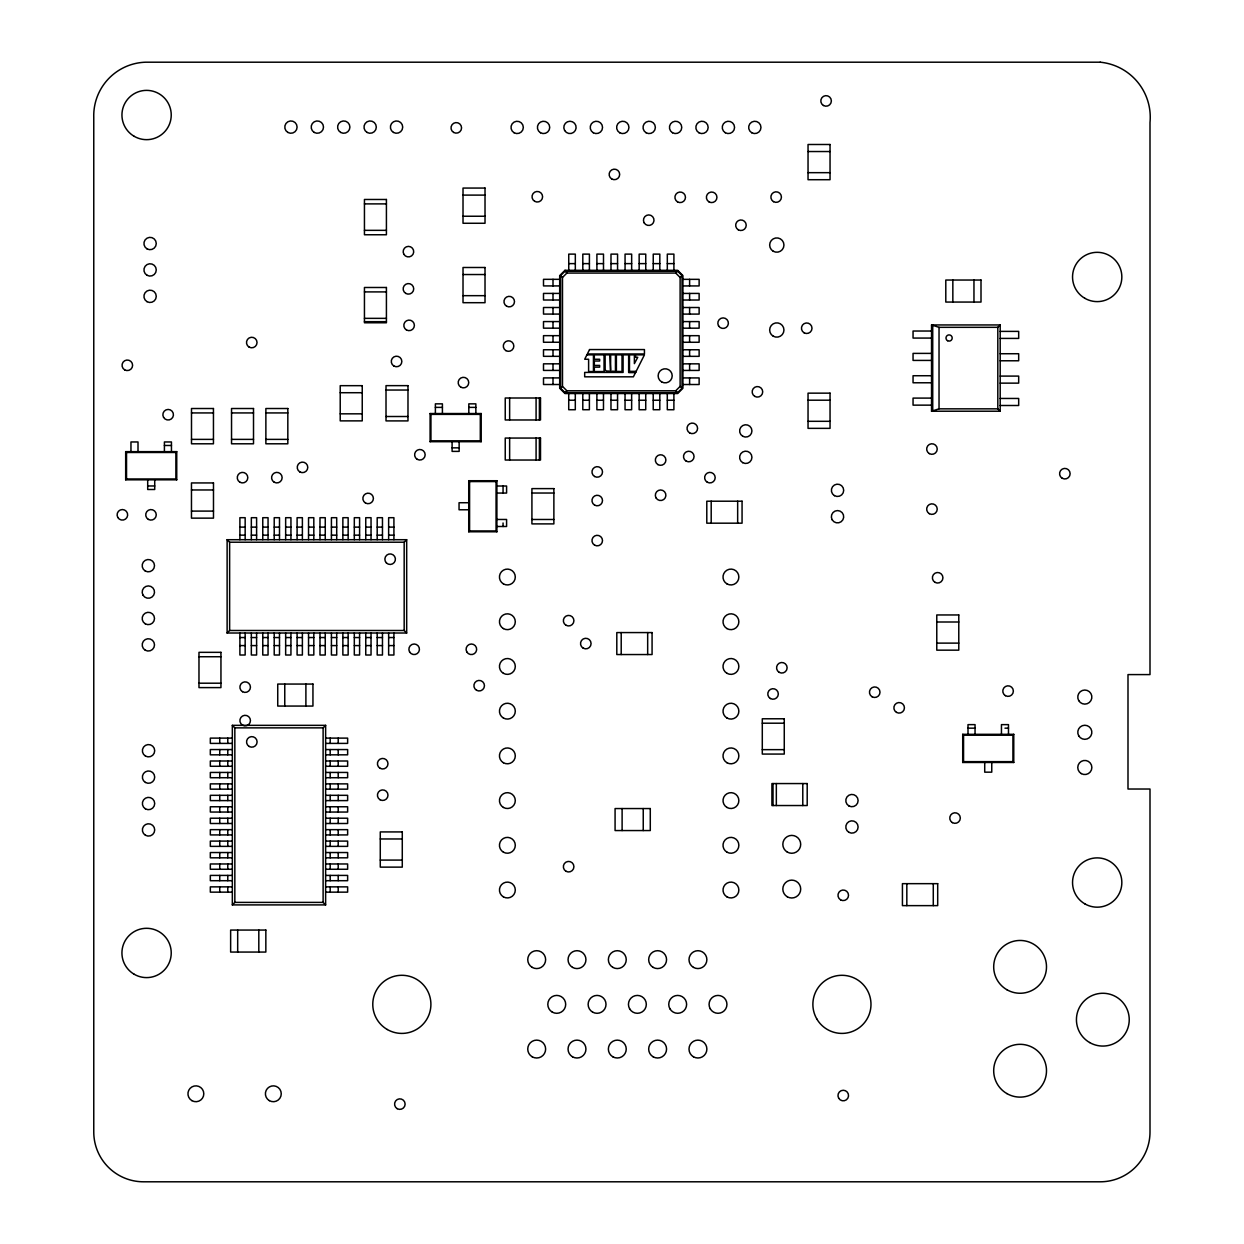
<?xml version="1.0" encoding="UTF-8"?>
<svg xmlns="http://www.w3.org/2000/svg" width="1244" height="1244" viewBox="0 0 1244 1244"><rect width="100%" height="100%" fill="white"/><g stroke="black" fill="none" stroke-linecap="round" stroke-linejoin="round"><path stroke-width="1.5" d="M635.591 372.422L633.383 376.823L584.68 376.823L584.68 372.422L623.088 372.438L623.088 354.851L628.64 354.851L628.64 372.438L635.591 372.422L628.64 372.438M636.042 371.552L644.439 354.851L635.668 354.851L635.668 357.292L637.752 357.292L634.378 363.637L634.378 354.851L629.48 354.867L629.48 371.552L636.042 371.552L629.48 371.567M125.675 479.811L126.53 478.971L175.886 478.971L176.741 479.811L176.741 451.65L125.675 451.65L125.675 479.811L176.741 479.811M125.675 451.65L126.53 452.489L175.886 452.489L176.741 451.65M560.577 275.593L564.978 271.192L677.638 271.192L682.039 275.593L682.039 388.252L677.638 392.653L564.978 392.653L560.577 388.252L560.577 275.593L562.49 277.459L562.49 386.386L566.891 390.787L675.725 390.787L677.638 392.653M562.49 277.459L566.891 273.058L675.725 273.058L677.638 271.192M227.123 633.009L229.627 630.49L404.176 630.49L406.679 633.009L406.679 539.709L227.123 539.709L227.123 633.009L406.679 633.009M430.097 441.698L430.937 440.858L480.308 440.858L481.148 441.698L481.148 413.537L430.097 413.537L430.097 441.698L481.148 441.698M430.097 413.537L430.937 414.376L480.308 414.376L481.148 413.537M227.123 539.709L229.627 542.213L404.176 542.213L406.679 539.709M496.9 531.779L496.061 530.939L496.061 481.568L496.9 480.728L468.739 480.728L468.739 531.779L496.9 531.779L496.9 480.728M468.739 531.779L469.579 530.939L469.579 481.568L468.739 480.728M325.633 904.901L323.113 902.398L323.113 727.864L325.633 725.345L232.333 725.345L232.333 904.901L325.633 904.901L325.633 725.345M675.725 390.787L680.126 386.386L680.126 277.459L675.725 273.058M232.333 904.901L234.836 902.398L234.836 727.864L232.333 725.345M1000.192 411.22L997.812 408.841L997.812 327.327L1000.192 324.948L931.538 324.948L931.538 411.22L1000.192 411.22L1000.192 324.948M931.538 411.22L939.033 408.841L997.812 408.841M962.716 762.479L963.556 761.639L1012.927 761.639L1013.767 762.479L1013.767 734.318L962.716 734.318L962.716 762.479L1013.767 762.479M962.716 734.318L963.556 735.157L1012.927 735.157L1013.767 734.318M560.577 388.252L562.49 386.386M680.126 277.459L682.039 275.593M564.978 392.653L566.891 390.787M808.04 151.535L830.043 151.535M808.04 172.667L830.043 172.667M463.017 195.106L485.02 195.106M364.445 203.892L386.417 203.892M463.017 216.238L485.02 216.238M364.445 230.342L386.417 230.342M568.741 263.619L575.319 263.619M582.814 263.619L589.407 263.619M596.902 263.619L603.495 263.619M610.991 263.619L617.568 263.619M625.063 263.619L631.657 263.619M639.152 263.619L645.745 263.619M653.24 263.619L659.818 263.619M667.313 263.619L673.906 263.619M463.017 274.535L485.02 274.535M559.691 279.325L543.504 279.325L543.504 285.918L559.691 285.918M682.925 279.34L699.128 279.34L699.128 285.933L682.925 285.933M364.445 291.905L386.417 291.905M559.691 293.413L543.504 293.413L543.504 300.006L559.691 300.006M682.925 293.428L699.128 293.428L699.128 300.022L682.925 300.022M463.017 295.668L485.02 295.668M559.691 307.501L543.504 307.501L543.504 314.079L559.691 314.079M682.925 307.517L699.128 307.517L699.128 314.094L682.925 314.094M364.445 318.355L386.417 318.355M364.445 321.667L386.417 321.667M559.691 321.574L543.504 321.574L543.504 328.167L559.691 328.167M682.925 321.59L699.128 321.59L699.128 328.183L682.925 328.183M931.538 324.948L939.033 327.327L997.812 327.327M931.538 331.028L913.049 331.028L913.049 338.073L931.538 338.073M1000.192 331.386L1018.68 331.386L1018.68 338.415L1000.192 338.415M559.691 335.662L543.504 335.662L543.504 342.255L559.691 342.255M682.925 335.678L699.128 335.678L699.128 342.271L682.925 342.271M559.691 349.751L543.504 349.751L543.504 356.328L559.691 356.328M682.925 349.766L699.128 349.766L699.128 356.344L682.925 356.344M931.538 353.389L913.049 353.389L913.049 360.418L931.538 360.418M1000.192 353.731L1018.68 353.731L1018.68 360.776L1000.192 360.776M559.691 363.823L543.504 363.823L543.504 370.417L559.691 370.417M682.925 363.839L699.128 363.839L699.128 370.432L682.925 370.432M931.538 375.735L913.049 375.735L913.049 382.779L931.538 382.779M1000.192 376.092L1018.68 376.092L1018.68 383.136L1000.192 383.136M559.691 377.912L543.504 377.912L543.504 384.505L559.691 384.505M682.925 377.927L699.128 377.927L699.128 384.52L682.925 384.52M386.013 390.041L407.985 390.041M340.218 392.715L362.237 392.715M931.538 398.096L913.049 398.096L913.049 405.14L931.538 405.14M1000.192 398.453L1018.68 398.453L1018.68 405.497L1000.192 405.497M568.726 400.226L575.303 400.226M582.798 400.226L589.392 400.226M596.887 400.226L603.48 400.226M610.975 400.226L617.553 400.226M625.048 400.226L631.641 400.226M639.136 400.226L645.729 400.226M653.224 400.226L659.802 400.226M667.297 400.226L673.89 400.226M808.04 400.195L830.043 400.195M435.384 407.379L442.413 407.379M468.817 407.379L475.861 407.379M191.498 412.93L213.455 412.93M231.54 412.93L253.512 412.93M265.874 412.93L287.83 412.93M340.218 413.832L362.237 413.832M386.013 416.507L407.985 416.507M808.04 421.312L830.043 421.312M191.498 439.381L213.455 439.381M231.54 439.381L253.512 439.381M265.874 439.381L287.83 439.381M164.41 445.476L171.454 445.476M452.101 447.856L459.145 447.856M469.579 481.568L496.061 481.568M147.694 485.969L154.722 485.969M496.9 486.015L506.588 486.015L506.588 493.059L496.9 493.059M191.467 489.965L213.486 489.965M531.919 493.028L553.875 493.028M468.739 502.731L459.052 502.731L459.052 509.776L468.739 509.776M191.467 511.097L213.486 511.097M496.9 519.463L506.588 519.463L506.588 526.492L496.9 526.492M531.919 519.479L553.875 519.479M239.89 527.114L245.161 527.114M251.335 527.114L256.606 527.114M262.764 527.114L268.051 527.114M274.209 527.114L279.496 527.114M285.653 527.114L290.94 527.114M297.098 527.114L302.385 527.114M308.543 527.114L313.815 527.114M319.988 527.114L325.259 527.114M331.417 527.114L336.704 527.114M342.862 527.114L348.149 527.114M354.307 527.114L359.594 527.114M365.752 527.114L371.039 527.114M377.196 527.114L382.468 527.114M388.641 527.114L393.913 527.114M469.579 530.939L496.061 530.939M239.89 535.153L245.161 535.153M251.335 535.153L256.606 535.153M262.764 535.153L268.051 535.153M274.209 535.153L279.496 535.153M285.653 535.153L290.94 535.153M297.098 535.153L302.385 535.153M308.543 535.153L313.815 535.153M319.988 535.153L325.259 535.153M331.417 535.153L336.704 535.153M342.862 535.153L348.149 535.153M354.307 535.153L359.594 535.153M365.752 535.153L371.039 535.153M377.196 535.153L382.468 535.153M388.641 535.153L393.913 535.153M936.779 622L958.782 622M239.89 637.55L245.161 637.55M251.335 637.55L256.606 637.55M262.764 637.55L268.051 637.55M274.209 637.55L279.496 637.55M285.653 637.55L290.94 637.55M297.098 637.55L302.385 637.55M308.543 637.55L313.815 637.55M319.988 637.55L325.259 637.55M331.417 637.55L336.704 637.55M342.862 637.55L348.149 637.55M354.307 637.55L359.594 637.55M365.752 637.55L371.039 637.55M377.196 637.55L382.468 637.55M388.641 637.55L393.913 637.55M936.779 643.117L958.782 643.117M239.89 645.589L245.161 645.589M251.335 645.589L256.606 645.589M262.764 645.589L268.051 645.589M274.209 645.589L279.496 645.589M285.653 645.589L290.94 645.589M297.098 645.589L302.385 645.589M308.543 645.589L313.815 645.589M319.988 645.589L325.259 645.589M331.417 645.589L336.704 645.589M342.862 645.589L348.149 645.589M354.307 645.589L359.594 645.589M365.752 645.589L371.039 645.589M377.196 645.589L382.468 645.589M388.641 645.589L393.913 645.589M198.978 656.739L220.95 656.739M198.978 683.205L220.95 683.205M762.292 723.199L784.264 723.199M234.836 727.864L323.113 727.864M968.003 728.16L975.047 728.16M1004.965 728.16L1008.48 728.16M232.333 738.112L210.329 738.112L210.329 743.399L232.333 743.399M325.633 738.112L347.636 738.112L347.636 743.399L325.633 743.399M232.333 749.557L210.329 749.557L210.329 754.828L232.333 754.828M325.633 749.557L347.636 749.557L347.636 754.828L325.633 754.828M762.292 749.65L784.264 749.65M232.333 761.001L210.329 761.001L210.329 766.273L232.333 766.273M325.633 761.001L347.636 761.001L347.636 766.273L325.633 766.273M232.333 772.446L210.329 772.446L210.329 777.718L232.333 777.718M325.633 772.446L347.636 772.446L347.636 777.718L325.633 777.718M232.333 783.875L210.329 783.875L210.329 789.163L232.333 789.163M325.633 783.875L347.636 783.875L347.636 789.163L325.633 789.163M232.333 795.32L210.329 795.32L210.329 800.607L232.333 800.607M325.633 795.32L347.636 795.32L347.636 800.607L325.633 800.607M232.333 806.765L210.329 806.765L210.329 812.052L232.333 812.052M325.633 806.765L347.636 806.765L347.636 812.052L325.633 812.052M232.333 818.21L210.329 818.21L210.329 823.497L232.333 823.497M325.633 818.21L347.636 818.21L347.636 823.497L325.633 823.497M232.333 829.655L210.329 829.655L210.329 834.926L232.333 834.926M325.633 829.655L347.636 829.655L347.636 834.926L325.633 834.926M380.275 838.969L402.278 838.969M232.333 841.099L210.329 841.099L210.329 846.371L232.333 846.371M325.633 841.099L347.636 841.099L347.636 846.371L325.633 846.371M232.333 852.544L210.329 852.544L210.329 857.816L232.333 857.816M325.633 852.544L347.636 852.544L347.636 857.816L325.633 857.816M380.275 860.086L402.278 860.086M232.333 863.974L210.329 863.974L210.329 869.261L232.333 869.261M325.633 863.974L347.636 863.974L347.636 869.261L325.633 869.261M232.333 875.418L210.329 875.418L210.329 880.705L232.333 880.705M325.633 875.418L347.636 875.418L347.636 880.705L325.633 880.705M232.333 886.863L210.329 886.863L210.329 892.15L232.333 892.15M325.633 886.863L347.636 886.863L347.636 892.15L325.633 892.15M234.836 902.398L323.113 902.398M564.978 271.192L566.891 273.058M680.126 386.386L682.039 388.252M1012.927 735.157L1012.927 761.639M1008.48 734.318L1008.48 724.63L1001.451 724.63L1001.451 734.318M991.763 762.479L991.763 772.166L984.719 772.166L984.719 762.479M975.047 734.318L975.047 724.63L968.003 724.63L968.003 734.318M973.959 280.04L973.959 302.059M963.556 735.157L963.556 761.639M952.842 280.04L952.842 302.059M939.033 327.327L939.033 408.841M933.28 883.66L933.28 905.632M932.72 326.146L932.72 410.022M906.829 883.66L906.829 905.632M802.784 783.564L802.784 805.537M776.334 783.564L776.334 805.537M773.022 783.564L773.022 805.537M737.661 501.208L737.661 523.18M711.195 501.208L711.195 523.18M689.611 279.34L689.611 285.933M689.611 293.428L689.611 300.022M689.611 307.517L689.611 314.094M689.611 321.59L689.611 328.183M689.611 335.678L689.611 342.271M689.611 349.766L689.611 356.344M689.611 363.839L689.611 370.432M689.611 377.927L689.611 384.52M673.906 270.306L673.906 254.118L667.313 254.118L667.313 270.306M673.89 393.539L673.89 409.727L667.297 409.727L667.297 393.539M659.818 270.306L659.818 254.118L653.24 254.118L653.24 270.306M659.802 393.539L659.802 409.727L653.224 409.727L653.224 393.539M647.673 632.574L647.673 654.546M645.745 270.306L645.745 254.118L639.152 254.118L639.152 270.306M645.729 393.539L645.729 409.727L639.136 409.727L639.136 393.539M643.241 808.553L643.241 830.557M631.657 270.306L631.657 254.118L625.063 254.118L625.063 270.306M631.641 393.539L631.641 409.727L625.048 409.727L625.048 393.539M622.109 808.553L622.109 830.557M621.207 632.574L621.207 654.546M617.568 270.306L617.568 254.118L610.991 254.118L610.991 270.306M617.553 393.539L617.553 409.727L610.975 409.727L610.975 393.539M603.495 270.306L603.495 254.118L596.902 254.118L596.902 270.306M603.48 393.539L603.48 409.727L596.887 409.727L596.887 393.539M589.407 270.306L589.407 254.118L582.814 254.118L582.814 270.306M589.392 393.539L589.392 409.727L582.798 409.727L582.798 393.539M575.319 270.306L575.319 254.118L568.741 254.118L568.741 270.306M575.303 393.539L575.303 409.727L568.726 409.727L568.726 393.539M553.005 279.325L553.005 285.918M553.005 293.413L553.005 300.006M553.005 307.501L553.005 314.079M553.005 321.574L553.005 328.167M553.005 335.662L553.005 342.255M553.005 349.751L553.005 356.328M553.005 363.823L553.005 370.417M553.005 377.912L553.005 384.505M539.398 398.002L539.398 419.974M539.398 438.059L539.398 460.031M536.086 398.002L536.086 419.974M536.086 438.059L536.086 460.031M509.636 398.002L509.636 419.974M509.636 438.059L509.636 460.031M503.058 486.015L503.058 493.059M503.058 522.978L503.058 526.492M480.308 414.376L480.308 440.858M475.861 413.537L475.861 403.849L468.817 403.849L468.817 413.537M459.145 441.698L459.145 451.385L452.101 451.385L452.101 441.698M442.413 413.537L442.413 403.849L435.384 403.849L435.384 413.537M430.937 414.376L430.937 440.858M404.176 542.213L404.176 630.49M393.913 539.709L393.913 517.691L388.641 517.691L388.641 539.709M393.913 633.009L393.913 655.013L388.641 655.013L388.641 633.009M382.468 539.709L382.468 517.691L377.196 517.691L377.196 539.709M382.468 633.009L382.468 655.013L377.196 655.013L377.196 633.009M371.039 539.709L371.039 517.691L365.752 517.691L365.752 539.709M371.039 633.009L371.039 655.013L365.752 655.013L365.752 633.009M359.594 539.709L359.594 517.691L354.307 517.691L354.307 539.709M359.594 633.009L359.594 655.013L354.307 655.013L354.307 633.009M348.149 539.709L348.149 517.691L342.862 517.691L342.862 539.709M348.149 633.009L348.149 655.013L342.862 655.013L342.862 633.009M338.212 738.112L338.212 743.399M338.212 749.557L338.212 754.828M338.212 761.001L338.212 766.273M338.212 772.446L338.212 777.718M338.212 783.875L338.212 789.163M338.212 795.32L338.212 800.607M338.212 806.765L338.212 812.052M338.212 818.21L338.212 823.497M338.212 829.655L338.212 834.926M338.212 841.099L338.212 846.371M338.212 852.544L338.212 857.816M338.212 863.974L338.212 869.261M338.212 875.418L338.212 880.705M338.212 886.863L338.212 892.15M336.704 539.709L336.704 517.691L331.417 517.691L331.417 539.709M336.704 633.009L336.704 655.013L331.417 655.013L331.417 633.009M330.189 738.112L330.189 743.399M330.189 749.557L330.189 754.828M330.189 761.001L330.189 766.273M330.189 772.446L330.189 777.718M330.189 783.875L330.189 789.163M330.189 795.32L330.189 800.607M330.189 806.765L330.189 812.052M330.189 818.21L330.189 823.497M330.189 829.655L330.189 834.926M330.189 841.099L330.189 846.371M330.189 852.544L330.189 857.816M330.189 863.974L330.189 869.261M330.189 875.418L330.189 880.705M330.189 886.863L330.189 892.15M325.259 539.709L325.259 517.691L319.988 517.691L319.988 539.709M325.259 633.009L325.259 655.013L319.988 655.013L319.988 633.009M313.815 539.709L313.815 517.691L308.543 517.691L308.543 539.709M313.815 633.009L313.815 655.013L308.543 655.013L308.543 633.009M305.9 684.06L305.9 706.063M302.385 539.709L302.385 517.691L297.098 517.691L297.098 539.709M302.385 633.009L302.385 655.013L297.098 655.013L297.098 633.009M290.94 539.709L290.94 517.691L285.653 517.691L285.653 539.709M290.94 633.009L290.94 655.013L285.653 655.013L285.653 633.009M284.767 684.06L284.767 706.063M279.496 539.709L279.496 517.691L274.209 517.691L274.209 539.709M279.496 633.009L279.496 655.013L274.209 655.013L274.209 633.009M268.051 539.709L268.051 517.691L262.764 517.691L262.764 539.709M268.051 633.009L268.051 655.013L262.764 655.013L262.764 633.009M258.814 930.061L258.814 952.064M256.606 539.709L256.606 517.691L251.335 517.691L251.335 539.709M256.606 633.009L256.606 655.013L251.335 655.013L251.335 633.009M245.161 539.709L245.161 517.691L239.89 517.691L239.89 539.709M245.161 633.009L245.161 655.013L239.89 655.013L239.89 633.009M237.682 930.061L237.682 952.064M229.627 542.213L229.627 630.49M227.776 738.112L227.776 743.399M227.776 749.557L227.776 754.828M227.776 761.001L227.776 766.273M227.776 772.446L227.776 777.718M227.776 783.875L227.776 789.163M227.776 795.32L227.776 800.607M227.776 806.765L227.776 812.052M227.776 818.21L227.776 823.497M227.776 829.655L227.776 834.926M227.776 841.099L227.776 846.371M227.776 852.544L227.776 857.816M227.776 863.974L227.776 869.261M227.776 875.418L227.776 880.705M227.776 886.863L227.776 892.15M219.737 738.112L219.737 743.399M219.737 749.557L219.737 754.828M219.737 761.001L219.737 766.273M219.737 772.446L219.737 777.718M219.737 783.875L219.737 789.163M219.737 795.32L219.737 800.607M219.737 806.765L219.737 812.052M219.737 818.21L219.737 823.497M219.737 829.655L219.737 834.926M219.737 841.099L219.737 846.371M219.737 852.544L219.737 857.816M219.737 863.974L219.737 869.261M219.737 875.418L219.737 880.705M219.737 886.863L219.737 892.15M175.886 452.489L175.886 478.971M171.454 451.65L171.454 441.962L164.41 441.962L164.41 451.65M154.722 479.811L154.722 489.498L147.694 489.498L147.694 479.811M138.006 451.65L138.006 441.962L130.962 441.962L130.962 451.65M126.53 452.489L126.53 478.971M622.031 354.851L622.016 371.552L606.248 371.007A2.846 2.846 0 0 1 605.159 369.266L605.113 354.851L609.778 354.851L610.571 370.106L610.664 354.851L615.453 354.851L615.453 370.106L616.386 370.106L616.386 354.851L622.031 354.851M586.904 354.851L584.696 359.252L588.614 359.252L588.614 371.552L593.45 371.552L593.45 354.851L586.904 354.851M589.563 349.564L587.355 353.965L644.439 353.965L644.439 349.564L589.563 349.564M564.978 270.306L559.691 275.593L559.691 388.252L564.978 393.539L677.638 393.539L682.925 388.252L682.925 275.593L677.638 270.306L564.978 270.306M1100.209 62.2L145.532 62.2A53.539 53.539 0 0 0 93.766 117.48L93.766 1132.009A49.791 49.791 0 0 0 143.558 1181.8L1100.209 1181.8A49.791 49.791 0 0 0 1150 1132.009L1150 789.023L1127.997 789.023L1127.997 674.59L1150 674.59L1150 122.55A55.327 55.327 0 0 0 1100.209 62.2M830.043 144.491L808.04 144.491L808.04 179.711L830.043 179.711L830.043 144.491M485.02 188.062L463.017 188.062L463.017 223.267L485.02 223.267L485.02 188.062M386.417 199.475L364.445 199.475L364.445 234.758L386.417 234.758L386.417 199.475M485.02 267.491L463.017 267.491L463.017 302.696L485.02 302.696L485.02 267.491M981.003 280.04L945.798 280.04L945.798 302.059L981.003 302.059L981.003 280.04M386.417 287.488L364.445 287.488L364.445 322.771L386.417 322.771L386.417 287.488M604.055 354.851L594.321 354.851L594.321 359.252L599.655 359.252L599.655 361.009L594.321 361.009L594.321 365.409L599.655 365.409L599.655 367.151L594.321 367.151L594.321 371.552L604.055 371.552L604.055 354.851M362.237 385.671L340.218 385.671L340.218 420.876L362.237 420.876L362.237 385.671M407.985 385.64L386.013 385.64L386.013 420.907L407.985 420.907L407.985 385.64M830.043 393.151L808.04 393.151L808.04 428.356L830.043 428.356L830.043 393.151M540.502 398.002L505.235 398.002L505.235 419.974L540.502 419.974L540.502 398.002M213.455 408.514L191.498 408.514L191.498 443.797L213.455 443.797L213.455 408.514M253.512 408.514L231.54 408.514L231.54 443.797L253.512 443.797L253.512 408.514M287.83 408.514L265.874 408.514L265.874 443.797L287.83 443.797L287.83 408.514M540.502 438.059L505.235 438.059L505.235 460.031L540.502 460.031L540.502 438.059M213.486 482.936L191.467 482.936L191.467 518.142L213.486 518.142L213.486 482.936M553.875 488.612L531.919 488.612L531.919 523.895L553.875 523.895L553.875 488.612M742.062 501.208L706.794 501.208L706.794 523.18L742.062 523.18L742.062 501.208M958.782 614.956L936.779 614.956L936.779 650.161L958.782 650.161L958.782 614.956M652.074 632.574L616.806 632.574L616.806 654.546L652.074 654.546L652.074 632.574M220.95 652.338L198.978 652.338L198.978 687.605L220.95 687.605L220.95 652.338M312.944 684.06L277.739 684.06L277.739 706.063L312.944 706.063L312.944 684.06M784.264 718.783L762.292 718.783L762.292 754.066L784.264 754.066L784.264 718.783M807.201 783.564L771.918 783.564L771.918 805.537L807.201 805.537L807.201 783.564M650.285 808.553L615.08 808.553L615.08 830.557L650.285 830.557L650.285 808.553M402.278 831.925L380.275 831.925L380.275 867.13L402.278 867.13L402.278 831.925M937.696 883.66L902.429 883.66L902.429 905.632L937.696 905.632L937.696 883.66M265.843 930.061L230.638 930.061L230.638 952.064L265.843 952.064L265.843 930.061M661.652 381.924A7.044 7.044 0 0 0 672.211 375.828A7.044 7.044 0 0 0 661.652 369.717A7.044 7.044 0 0 0 661.652 381.924M249.189 746.478A5.287 5.287 0 0 0 257.104 741.906A5.287 5.287 0 0 0 249.189 737.319A5.287 5.287 0 0 0 249.189 746.478M393.913 366.031A5.287 5.287 0 0 0 401.843 361.46A5.287 5.287 0 0 0 393.913 356.888A5.287 5.287 0 0 0 393.913 366.031M148.347 519.401A5.287 5.287 0 0 0 156.262 514.829A5.287 5.287 0 0 0 148.347 510.258A5.287 5.287 0 0 0 148.347 519.401M816.764 1018.883A29.063 29.063 0 0 0 867.099 1018.883A29.063 29.063 0 0 0 841.939 975.296A29.063 29.063 0 0 0 816.764 1018.883M532.214 1056.809A8.941 8.941 0 0 0 545.634 1049.065A8.941 8.941 0 0 0 532.214 1041.321A8.941 8.941 0 0 0 532.214 1056.809M417.238 459.331A5.287 5.287 0 0 0 425.168 454.76A5.287 5.287 0 0 0 417.238 450.188A5.287 5.287 0 0 0 417.238 459.331M387.304 1029.519A29.063 29.063 0 0 0 430.906 1004.359A29.063 29.063 0 0 0 387.304 979.183A29.063 29.063 0 0 0 387.304 1029.519M460.809 387.164A5.287 5.287 0 0 0 468.739 382.592A5.287 5.287 0 0 0 460.809 378.02A5.287 5.287 0 0 0 460.809 387.164M405.793 293.428A5.287 5.287 0 0 0 413.723 288.841A5.287 5.287 0 0 0 405.793 284.27A5.287 5.287 0 0 0 405.793 293.428M1006.894 1093.585A26.404 26.404 0 0 0 1046.499 1070.726A26.404 26.404 0 0 0 1006.894 1047.852A26.404 26.404 0 0 0 1006.894 1093.585M117.807 517.473A5.287 5.287 0 0 0 126.95 517.473A5.287 5.287 0 0 0 122.379 509.542A5.287 5.287 0 0 0 117.807 517.473M403.865 254.289A5.287 5.287 0 0 0 413.008 254.289A5.287 5.287 0 0 0 408.436 246.374A5.287 5.287 0 0 0 403.865 254.289M1089.635 1042.534A26.404 26.404 0 0 0 1129.241 1019.676A26.404 26.404 0 0 0 1089.635 996.802A26.404 26.404 0 0 0 1089.635 1042.534M163.57 417.362A5.287 5.287 0 0 0 172.729 417.362A5.287 5.287 0 0 0 168.142 409.432A5.287 5.287 0 0 0 163.57 417.362M644.159 222.832A5.287 5.287 0 0 0 653.302 222.832A5.287 5.287 0 0 0 648.73 214.917A5.287 5.287 0 0 0 644.159 222.832M1006.894 989.726A26.404 26.404 0 0 0 1046.499 966.852A26.404 26.404 0 0 0 1006.894 943.994A26.404 26.404 0 0 0 1006.894 989.726M754.797 396.401A5.287 5.287 0 0 0 762.712 391.829A5.287 5.287 0 0 0 754.797 387.257A5.287 5.287 0 0 0 754.797 396.401M367.073 132.439A6.158 6.158 0 0 0 376.31 127.106A6.158 6.158 0 0 0 367.073 121.772A6.158 6.158 0 0 0 367.073 132.439M365.487 503.011A5.287 5.287 0 0 0 373.402 498.44A5.287 5.287 0 0 0 365.487 493.868A5.287 5.287 0 0 0 365.487 503.011M686.144 461.104A5.287 5.287 0 0 0 694.059 456.517A5.287 5.287 0 0 0 686.144 451.945A5.287 5.287 0 0 0 686.144 461.104M823.45 105.507A5.287 5.287 0 0 0 831.365 100.935A5.287 5.287 0 0 0 823.45 96.348A5.287 5.287 0 0 0 823.45 105.507M506.588 306.18A5.287 5.287 0 0 0 514.503 301.608A5.287 5.287 0 0 0 506.588 297.036A5.287 5.287 0 0 0 506.588 306.18M466.795 651.934A5.287 5.287 0 0 0 475.954 651.934A5.287 5.287 0 0 0 471.367 644.003A5.287 5.287 0 0 0 466.795 651.934M505.919 350.637A5.287 5.287 0 0 0 513.834 346.065A5.287 5.287 0 0 0 505.919 341.494A5.287 5.287 0 0 0 505.919 350.637M503.416 583.887A7.915 7.915 0 0 0 515.296 577.029A7.915 7.915 0 0 0 503.416 570.156A7.915 7.915 0 0 0 503.416 583.887M656.039 497.895A5.287 5.287 0 0 0 665.182 497.895A5.287 5.287 0 0 0 660.611 489.965A5.287 5.287 0 0 0 656.039 497.895M952.391 822.626A5.287 5.287 0 0 0 960.321 818.054A5.287 5.287 0 0 0 952.391 813.483A5.287 5.287 0 0 0 952.391 822.626M503.416 896.877A7.915 7.915 0 0 0 515.296 890.02A7.915 7.915 0 0 0 503.416 883.162A7.915 7.915 0 0 0 503.416 896.877M1062.205 478.256A5.287 5.287 0 0 0 1070.135 473.684A5.287 5.287 0 0 0 1062.205 469.112A5.287 5.287 0 0 0 1062.205 478.256M242.518 691.711A5.287 5.287 0 0 0 250.448 687.139A5.287 5.287 0 0 0 242.518 682.567A5.287 5.287 0 0 0 242.518 691.711M145.455 835.268A6.158 6.158 0 0 0 154.707 829.935A6.158 6.158 0 0 0 145.455 824.601A6.158 6.158 0 0 0 145.455 835.268M380.058 768.279A5.287 5.287 0 0 0 387.988 763.707A5.287 5.287 0 0 0 380.058 759.135A5.287 5.287 0 0 0 380.058 768.279M718.534 325.819A5.287 5.287 0 0 0 727.678 325.819A5.287 5.287 0 0 0 723.106 317.889A5.287 5.287 0 0 0 718.534 325.819M145.268 571.012A6.158 6.158 0 0 0 154.505 565.662A6.158 6.158 0 0 0 145.268 560.329A6.158 6.158 0 0 0 145.268 571.012M476.53 690.264A5.287 5.287 0 0 0 484.46 685.693A5.287 5.287 0 0 0 476.53 681.121A5.287 5.287 0 0 0 476.53 690.264M143.013 595.161A6.158 6.158 0 0 0 153.681 595.161A6.158 6.158 0 0 0 148.347 585.908A6.158 6.158 0 0 0 143.013 595.161M929.299 513.679A5.287 5.287 0 0 0 937.23 509.107A5.287 5.287 0 0 0 929.299 504.535A5.287 5.287 0 0 0 929.299 513.679M145.268 623.819A6.158 6.158 0 0 0 154.505 618.486A6.158 6.158 0 0 0 145.268 613.136A6.158 6.158 0 0 0 145.268 623.819M124.68 369.872A5.287 5.287 0 0 0 132.61 365.301A5.287 5.287 0 0 0 124.68 360.729A5.287 5.287 0 0 0 124.68 369.872M929.299 453.609A5.287 5.287 0 0 0 937.23 449.037A5.287 5.287 0 0 0 929.299 444.466A5.287 5.287 0 0 0 929.299 453.609M145.268 650.223A6.158 6.158 0 0 0 154.505 644.89A6.158 6.158 0 0 0 145.268 639.556A6.158 6.158 0 0 0 145.268 650.223M453.64 132.439A5.287 5.287 0 0 0 461.571 127.868A5.287 5.287 0 0 0 453.64 123.296A5.287 5.287 0 0 0 453.64 132.439M726.978 762.743A7.915 7.915 0 0 0 738.858 755.87A7.915 7.915 0 0 0 726.978 749.012A7.915 7.915 0 0 0 726.978 762.743M340.669 132.439A6.158 6.158 0 0 0 349.906 127.106A6.158 6.158 0 0 0 340.669 121.772A6.158 6.158 0 0 0 340.669 132.439M779.211 672.351A5.287 5.287 0 0 0 787.125 667.764A5.287 5.287 0 0 0 779.211 663.192A5.287 5.287 0 0 0 779.211 672.351M503.416 852.171A7.915 7.915 0 0 0 515.296 845.298A7.915 7.915 0 0 0 503.416 838.44A7.915 7.915 0 0 0 503.416 852.171M593.295 132.75A6.158 6.158 0 0 0 602.547 127.417A6.158 6.158 0 0 0 593.295 122.083A6.158 6.158 0 0 0 593.295 132.75M726.978 852.171A7.915 7.915 0 0 0 738.858 845.298A7.915 7.915 0 0 0 726.978 838.44A7.915 7.915 0 0 0 726.978 852.171M726.978 583.887A7.915 7.915 0 0 0 738.858 577.029A7.915 7.915 0 0 0 726.978 570.156A7.915 7.915 0 0 0 726.978 583.887M564.636 130.496A6.158 6.158 0 0 0 575.303 130.496A6.158 6.158 0 0 0 569.97 121.259A6.158 6.158 0 0 0 564.636 130.496M1081.285 773.597A7.044 7.044 0 0 0 1091.859 767.501A7.044 7.044 0 0 0 1081.285 761.39A7.044 7.044 0 0 0 1081.285 773.597M540.487 132.75A6.158 6.158 0 0 0 549.724 127.417A6.158 6.158 0 0 0 540.487 122.083A6.158 6.158 0 0 0 540.487 132.75M1078.719 735.81A7.044 7.044 0 0 0 1090.91 735.81A7.044 7.044 0 0 0 1084.815 725.252A7.044 7.044 0 0 0 1078.719 735.81M742.699 436.24A6.158 6.158 0 0 0 751.936 430.906A6.158 6.158 0 0 0 742.699 425.572A6.158 6.158 0 0 0 742.699 436.24M1078.719 700.605A7.044 7.044 0 0 0 1090.91 700.605A7.044 7.044 0 0 0 1084.815 690.031A7.044 7.044 0 0 0 1078.719 700.605M742.699 462.659A6.158 6.158 0 0 0 751.936 457.31A6.158 6.158 0 0 0 742.699 451.976A6.158 6.158 0 0 0 742.699 462.659M693.468 967.381A8.941 8.941 0 0 0 706.872 959.637A8.941 8.941 0 0 0 693.468 951.893A8.941 8.941 0 0 0 693.468 967.381M653.147 967.381A8.941 8.941 0 0 0 666.566 959.637A8.941 8.941 0 0 0 653.147 951.893A8.941 8.941 0 0 0 653.147 967.381M834.46 495.656A6.158 6.158 0 0 0 843.696 490.323A6.158 6.158 0 0 0 834.46 484.989A6.158 6.158 0 0 0 834.46 495.656M832.189 519.805A6.158 6.158 0 0 0 842.872 519.805A6.158 6.158 0 0 0 837.539 510.569A6.158 6.158 0 0 0 832.189 519.805M612.841 967.381A8.941 8.941 0 0 0 626.245 959.637A8.941 8.941 0 0 0 612.841 951.893A8.941 8.941 0 0 0 612.841 967.381M848.874 832.314A6.158 6.158 0 0 0 858.111 826.98A6.158 6.158 0 0 0 848.874 821.646A6.158 6.158 0 0 0 848.874 832.314M572.52 967.381A8.941 8.941 0 0 0 585.94 959.637A8.941 8.941 0 0 0 572.52 951.893A8.941 8.941 0 0 0 572.52 967.381M848.874 805.91A6.158 6.158 0 0 0 858.111 800.576A6.158 6.158 0 0 0 848.874 795.243A6.158 6.158 0 0 0 848.874 805.91M532.214 967.381A8.941 8.941 0 0 0 545.634 959.637A8.941 8.941 0 0 0 532.214 951.893A8.941 8.941 0 0 0 532.214 967.381M787.297 852.078A8.941 8.941 0 0 0 800.701 844.334A8.941 8.941 0 0 0 787.297 836.59A8.941 8.941 0 0 0 787.297 852.078M710.262 1008.822A8.941 8.941 0 0 0 725.75 1008.822A8.941 8.941 0 0 0 718.006 995.418A8.941 8.941 0 0 0 710.262 1008.822M787.297 896.8A8.941 8.941 0 0 0 800.701 889.056A8.941 8.941 0 0 0 787.297 881.312A8.941 8.941 0 0 0 787.297 896.8M669.941 1008.822A8.941 8.941 0 0 0 685.428 1008.822A8.941 8.941 0 0 0 677.685 995.418A8.941 8.941 0 0 0 669.941 1008.822M773.224 336.191A7.153 7.153 0 0 0 783.953 330.002A7.153 7.153 0 0 0 773.224 323.813A7.153 7.153 0 0 0 773.224 336.191M629.635 1008.822A8.941 8.941 0 0 0 645.123 1008.822A8.941 8.941 0 0 0 637.379 995.418A8.941 8.941 0 0 0 629.635 1008.822M592.595 1012.103A8.941 8.941 0 0 0 606.015 1004.359A8.941 8.941 0 0 0 592.595 996.615A8.941 8.941 0 0 0 592.595 1012.103M534.671 201.326A5.287 5.287 0 0 0 542.602 196.739A5.287 5.287 0 0 0 534.671 192.167A5.287 5.287 0 0 0 534.671 201.326M409.587 651.934A5.287 5.287 0 0 0 418.73 651.934A5.287 5.287 0 0 0 414.159 644.003A5.287 5.287 0 0 0 409.587 651.934M393.477 132.439A6.158 6.158 0 0 0 402.714 127.106A6.158 6.158 0 0 0 393.477 121.772A6.158 6.158 0 0 0 393.477 132.439M1005.432 695.676A5.287 5.287 0 0 0 1013.362 691.089A5.287 5.287 0 0 0 1005.432 686.517A5.287 5.287 0 0 0 1005.432 695.676M611.768 178.996A5.287 5.287 0 0 0 619.683 174.424A5.287 5.287 0 0 0 611.768 169.853A5.287 5.287 0 0 0 611.768 178.996M299.866 471.942A5.287 5.287 0 0 0 307.781 467.371A5.287 5.287 0 0 0 299.866 462.799A5.287 5.287 0 0 0 299.866 471.942M147.025 248.862A6.158 6.158 0 0 0 156.262 243.513A6.158 6.158 0 0 0 147.025 238.179A6.158 6.158 0 0 0 147.025 248.862M565.989 625.25A5.287 5.287 0 0 0 573.919 620.678A5.287 5.287 0 0 0 565.989 616.107A5.287 5.287 0 0 0 565.989 625.25M707.261 482.221A5.287 5.287 0 0 0 715.191 477.649A5.287 5.287 0 0 0 707.261 473.078A5.287 5.287 0 0 0 707.261 482.221M594.601 545.152A5.287 5.287 0 0 0 602.516 540.58A5.287 5.287 0 0 0 594.601 536.008A5.287 5.287 0 0 0 594.601 545.152M838.674 1098.188A5.287 5.287 0 0 0 847.833 1098.188A5.287 5.287 0 0 0 843.261 1090.257A5.287 5.287 0 0 0 838.674 1098.188M147.025 275.266A6.158 6.158 0 0 0 156.262 269.917A6.158 6.158 0 0 0 147.025 264.583A6.158 6.158 0 0 0 147.025 275.266M583.156 648.14A5.287 5.287 0 0 0 591.087 643.568A5.287 5.287 0 0 0 583.156 638.996A5.287 5.287 0 0 0 583.156 648.14M726.978 896.877A7.915 7.915 0 0 0 738.858 890.02A7.915 7.915 0 0 0 726.978 883.162A7.915 7.915 0 0 0 726.978 896.877M314.265 132.439A6.158 6.158 0 0 0 323.502 127.106A6.158 6.158 0 0 0 314.265 121.772A6.158 6.158 0 0 0 314.265 132.439M191.918 1100.645A7.915 7.915 0 0 0 203.798 1093.787A7.915 7.915 0 0 0 191.918 1086.914A7.915 7.915 0 0 0 191.918 1100.645M709.018 201.886A5.287 5.287 0 0 0 716.948 197.314A5.287 5.287 0 0 0 709.018 192.742A5.287 5.287 0 0 0 709.018 201.886M269.373 1100.645A7.915 7.915 0 0 0 281.253 1093.787A7.915 7.915 0 0 0 269.373 1086.914A7.915 7.915 0 0 0 269.373 1100.645M725.33 132.75A6.158 6.158 0 0 0 734.566 127.417A6.158 6.158 0 0 0 725.33 122.083A6.158 6.158 0 0 0 725.33 132.75M698.926 132.75A6.158 6.158 0 0 0 708.163 127.417A6.158 6.158 0 0 0 698.926 122.083A6.158 6.158 0 0 0 698.926 132.75M672.522 132.75A6.158 6.158 0 0 0 681.759 127.417A6.158 6.158 0 0 0 672.522 122.083A6.158 6.158 0 0 0 672.522 132.75M646.102 132.75A6.158 6.158 0 0 0 655.355 127.417A6.158 6.158 0 0 0 646.102 122.083A6.158 6.158 0 0 0 646.102 132.75M619.699 132.75A6.158 6.158 0 0 0 628.951 127.417A6.158 6.158 0 0 0 619.699 122.083A6.158 6.158 0 0 0 619.699 132.75M594.601 505.111A5.287 5.287 0 0 0 602.516 500.539A5.287 5.287 0 0 0 594.601 495.967A5.287 5.287 0 0 0 594.601 505.111M514.083 132.75A6.158 6.158 0 0 0 523.32 127.417A6.158 6.158 0 0 0 514.083 122.083A6.158 6.158 0 0 0 514.083 132.75M239.89 482.221A5.287 5.287 0 0 0 247.805 477.649A5.287 5.287 0 0 0 239.89 473.078A5.287 5.287 0 0 0 239.89 482.221M594.601 476.499A5.287 5.287 0 0 0 602.516 471.927A5.287 5.287 0 0 0 594.601 467.355A5.287 5.287 0 0 0 594.601 476.499M677.545 201.886A5.287 5.287 0 0 0 685.475 197.314A5.287 5.287 0 0 0 677.545 192.742A5.287 5.287 0 0 0 677.545 201.886M840.617 899.879A5.287 5.287 0 0 0 848.532 895.291A5.287 5.287 0 0 0 840.617 890.72A5.287 5.287 0 0 0 840.617 899.879M770.409 698.537A5.287 5.287 0 0 0 778.324 693.965A5.287 5.287 0 0 0 770.409 689.394A5.287 5.287 0 0 0 770.409 698.537M935.021 582.347A5.287 5.287 0 0 0 942.936 577.776A5.287 5.287 0 0 0 935.021 573.204A5.287 5.287 0 0 0 935.021 582.347M872.091 696.78A5.287 5.287 0 0 0 880.006 692.208A5.287 5.287 0 0 0 872.091 687.637A5.287 5.287 0 0 0 872.091 696.78M689.658 432.928A5.287 5.287 0 0 0 697.589 428.356A5.287 5.287 0 0 0 689.658 423.784A5.287 5.287 0 0 0 689.658 432.928M773.224 251.241A7.153 7.153 0 0 0 783.953 245.052A7.153 7.153 0 0 0 773.224 238.864A7.153 7.153 0 0 0 773.224 251.241M612.841 1056.809A8.941 8.941 0 0 0 626.245 1049.065A8.941 8.941 0 0 0 612.841 1041.321A8.941 8.941 0 0 0 612.841 1056.809M572.52 1056.809A8.941 8.941 0 0 0 585.94 1049.065A8.941 8.941 0 0 0 572.52 1041.321A8.941 8.941 0 0 0 572.52 1056.809M726.978 673.315A7.915 7.915 0 0 0 738.858 666.442A7.915 7.915 0 0 0 726.978 659.584A7.915 7.915 0 0 0 726.978 673.315M134.259 136.358A24.647 24.647 0 0 0 171.237 115.008A24.647 24.647 0 0 0 134.259 93.673A24.647 24.647 0 0 0 134.259 136.358M1084.861 298.311A24.647 24.647 0 0 0 1121.839 276.961A24.647 24.647 0 0 0 1084.861 255.626A24.647 24.647 0 0 0 1084.861 298.311M1084.861 903.875A24.647 24.647 0 0 0 1121.839 882.54A24.647 24.647 0 0 0 1084.861 861.19A24.647 24.647 0 0 0 1084.861 903.875M134.259 974.301A24.647 24.647 0 0 0 171.237 952.951A24.647 24.647 0 0 0 134.259 931.601A24.647 24.647 0 0 0 134.259 974.301M145.455 756.057A6.158 6.158 0 0 0 154.707 750.723A6.158 6.158 0 0 0 145.455 745.389A6.158 6.158 0 0 0 145.455 756.057M145.455 782.46A6.158 6.158 0 0 0 154.707 777.127A6.158 6.158 0 0 0 145.455 771.793A6.158 6.158 0 0 0 145.455 782.46M145.455 808.864A6.158 6.158 0 0 0 154.707 803.531A6.158 6.158 0 0 0 145.455 798.197A6.158 6.158 0 0 0 145.455 808.864M147.025 301.67A6.158 6.158 0 0 0 156.262 296.336A6.158 6.158 0 0 0 147.025 290.987A6.158 6.158 0 0 0 147.025 301.67M242.518 725.159A5.287 5.287 0 0 0 250.448 720.587A5.287 5.287 0 0 0 242.518 716.015A5.287 5.287 0 0 0 242.518 725.159M249.127 347.107A5.287 5.287 0 0 0 257.041 342.535A5.287 5.287 0 0 0 249.127 337.964A5.287 5.287 0 0 0 249.127 347.107M397.209 1108.684A5.287 5.287 0 0 0 405.124 1104.112A5.287 5.287 0 0 0 397.209 1099.541A5.287 5.287 0 0 0 397.209 1108.684M738.298 229.813A5.287 5.287 0 0 0 746.229 225.242A5.287 5.287 0 0 0 738.298 220.67A5.287 5.287 0 0 0 738.298 229.813M804.091 332.801A5.287 5.287 0 0 0 812.005 328.229A5.287 5.287 0 0 0 804.091 323.658A5.287 5.287 0 0 0 804.091 332.801M406.461 329.955A5.287 5.287 0 0 0 414.392 325.384A5.287 5.287 0 0 0 406.461 320.796A5.287 5.287 0 0 0 406.461 329.955M565.989 871.266A5.287 5.287 0 0 0 573.919 866.695A5.287 5.287 0 0 0 565.989 862.123A5.287 5.287 0 0 0 565.989 871.266M380.058 799.752A5.287 5.287 0 0 0 387.988 795.18A5.287 5.287 0 0 0 380.058 790.609A5.287 5.287 0 0 0 380.058 799.752M773.504 201.652A5.287 5.287 0 0 0 781.434 197.081A5.287 5.287 0 0 0 773.504 192.509A5.287 5.287 0 0 0 773.504 201.652M896.504 712.392A5.287 5.287 0 0 0 904.435 707.82A5.287 5.287 0 0 0 896.504 703.249A5.287 5.287 0 0 0 896.504 712.392M274.209 482.221A5.287 5.287 0 0 0 282.139 477.649A5.287 5.287 0 0 0 274.209 473.078A5.287 5.287 0 0 0 274.209 482.221M657.967 464.618A5.287 5.287 0 0 0 665.898 460.047A5.287 5.287 0 0 0 657.967 455.475A5.287 5.287 0 0 0 657.967 464.618M726.978 807.449A7.915 7.915 0 0 0 738.858 800.592A7.915 7.915 0 0 0 726.978 793.734A7.915 7.915 0 0 0 726.978 807.449M726.978 718.021A7.915 7.915 0 0 0 738.858 711.164A7.915 7.915 0 0 0 726.978 704.306A7.915 7.915 0 0 0 726.978 718.021M726.978 628.593A7.915 7.915 0 0 0 738.858 621.736A7.915 7.915 0 0 0 726.978 614.878A7.915 7.915 0 0 0 726.978 628.593M503.416 628.593A7.915 7.915 0 0 0 515.296 621.736A7.915 7.915 0 0 0 503.416 614.878A7.915 7.915 0 0 0 503.416 628.593M503.416 673.315A7.915 7.915 0 0 0 515.296 666.442A7.915 7.915 0 0 0 503.416 659.584A7.915 7.915 0 0 0 503.416 673.315M503.416 718.021A7.915 7.915 0 0 0 515.296 711.164A7.915 7.915 0 0 0 503.416 704.306A7.915 7.915 0 0 0 503.416 718.021M503.416 762.743A7.915 7.915 0 0 0 515.296 755.87A7.915 7.915 0 0 0 503.416 749.012A7.915 7.915 0 0 0 503.416 762.743M503.416 807.449A7.915 7.915 0 0 0 515.296 800.592A7.915 7.915 0 0 0 503.416 793.734A7.915 7.915 0 0 0 503.416 807.449M552.274 1012.103A8.941 8.941 0 0 0 565.693 1004.359A8.941 8.941 0 0 0 552.274 996.615A8.941 8.941 0 0 0 552.274 1012.103M693.468 1056.809A8.941 8.941 0 0 0 706.872 1049.065A8.941 8.941 0 0 0 693.468 1041.321A8.941 8.941 0 0 0 693.468 1056.809M653.147 1056.809A8.941 8.941 0 0 0 666.566 1049.065A8.941 8.941 0 0 0 653.147 1041.321A8.941 8.941 0 0 0 653.147 1056.809M287.862 132.439A6.158 6.158 0 0 0 297.098 127.106A6.158 6.158 0 0 0 287.862 121.772A6.158 6.158 0 0 0 287.862 132.439M751.734 132.75A6.158 6.158 0 0 0 760.97 127.417A6.158 6.158 0 0 0 751.734 122.083A6.158 6.158 0 0 0 751.734 132.75M386.402 562.926A5.287 5.287 0 0 0 395.234 560.562A5.287 5.287 0 0 0 388.766 554.093A5.287 5.287 0 0 0 386.402 562.926M947.539 340.7A3.11 3.11 0 0 0 952.204 337.995A3.11 3.11 0 0 0 947.539 335.305A3.11 3.11 0 0 0 947.539 340.7"/></g></svg>
